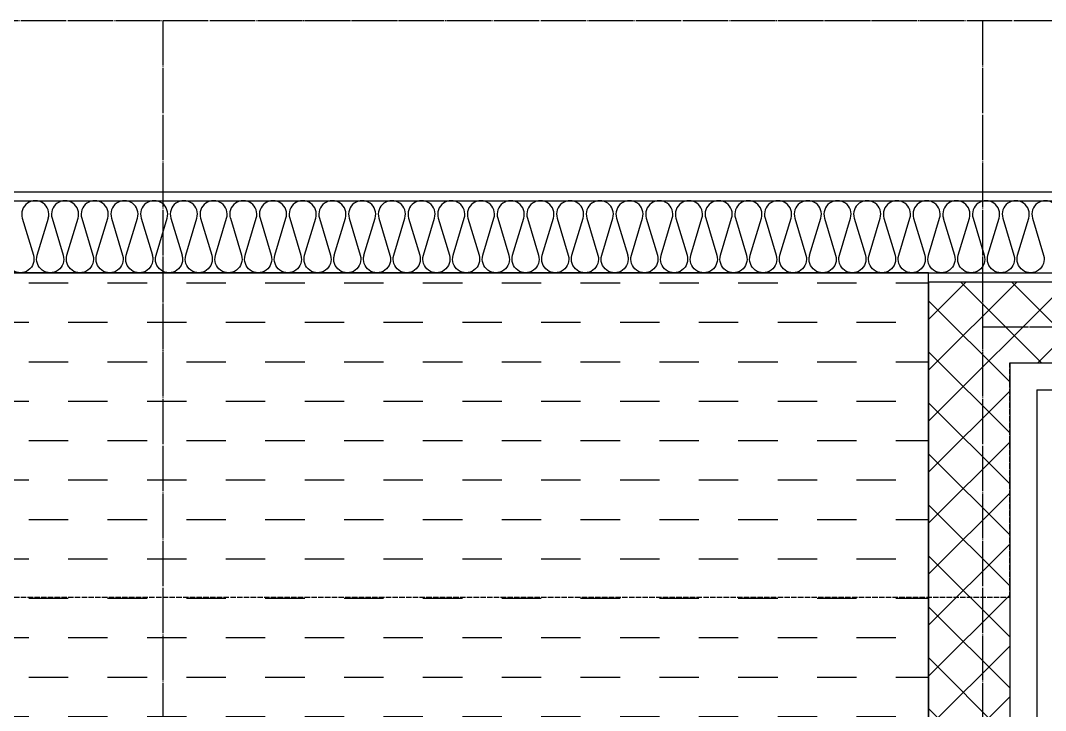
# Model space of a CAD drawing. Header units: millimetres. Extents: x 18456 to 179493, y -203649 to 469211.
# Drawn here: x 149031 to 150168, y 50210 to 50976 of the extents above; entities that cross this region are included whole.
import ezdxf

# ---------------------------------------------------------------- set-up
doc = ezdxf.new("R2010")
doc.units = ezdxf.units.MM
doc.linetypes.add('X-평면도(기본형)$0$CEN', pattern=[52.5, 50, -1, 0.5, -1])
doc.linetypes.add('X-평면도(기본형)$0$HID2', pattern=[7.5, 6, -1.5])
for name, color, linetype, true_color in [('X-평면도(기본형)$0$40HAT', 9, 'Continuous', 0x808080), ('X-평면도(기본형)$0$CEN', 1, 'X-평면도(기본형)$0$CEN', 0xff0000), ('X-평면도(기본형)$0$FIN', 9, 'Continuous', 0x808080), ('X-평면도(기본형)$0$INS', 9, 'Continuous', 0x808080), ('X-평면도(기본형)$0$INSUL', 9, 'Continuous', 0x808080), ('X-평면도(기본형)$0$UIS', 7, 'X-평면도(기본형)$0$HID2', 0x000000), ('X-평면도(기본형)$0$W1', 2, 'Continuous', 0xffff00), ('X-평면도(기본형)$0$W2', 3, 'Continuous', 0x00ff00), ('X-평면도(기본형)$0$설비OPEN', 9, 'Continuous', 0x808080)]:
    doc.layers.add(name, color=color, linetype=linetype, true_color=true_color)

# ---------------------------------------------------------------- blocks, each defined once
blk = doc.blocks.new('U49 (X-평면도(기본형)$0$ins-l)')
at = {"layer": 'X-평면도(기본형)$0$INSUL', "color": 8, "true_color": 0x808080}
for p, q in [((3087.1, 24.2), (3071.7, 75.8)), ((3107.7, 75.8), (3092.3, 24.2)), ((3128.3, 24.2), (3112.9, 75.8)), ((3148.9, 75.8), (3133.5, 24.2)), ((3169.6, 24.2), (3154.1, 75.8)), ((3190.2, 75.8), (3174.7, 24.2)), ((3210.8, 24.2), (3195.3, 75.8)), ((3231.4, 75.8), (3215.9, 24.2)), ((3252, 24.2), (3236.5, 75.8)), ((3272.6, 75.8), (3257.1, 24.2)), ((3293.2, 24.2), (3277.8, 75.8)), ((3313.8, 75.8), (3298.4, 24.2)), ((3334.4, 24.2), (3319, 75.8)), ((3355, 75.8), (3339.6, 24.2)), ((3375.7, 24.2), (3360.2, 75.8)), ((3396.3, 75.8), (3380.8, 24.2)), ((3416.9, 24.2), (3401.4, 75.8)), ((3437.5, 75.8), (3422, 24.2)), ((3458.1, 24.2), (3442.6, 75.8)), ((3478.7, 75.8), (3463.2, 24.2)), ((3499.3, 24.2), (3483.9, 75.8)), ((3519.9, 75.8), (3504.5, 24.2)), ((3540.5, 24.2), (3525.1, 75.8)), ((3561.1, 75.8), (3545.7, 24.2)), ((3581.8, 24.2), (3566.3, 75.8)), ((3602.4, 75.8), (3586.9, 24.2)), ((3623, 24.2), (3607.5, 75.8)), ((3643.6, 75.8), (3628.1, 24.2)), ((3664.2, 24.2), (3648.7, 75.8)), ((3684.8, 75.8), (3669.3, 24.2)), ((3705.4, 24.2), (3690, 75.8)), ((3726, 75.8), (3710.6, 24.2)), ((3746.6, 24.2), (3731.2, 75.8)), ((3767.2, 75.8), (3751.8, 24.2)), ((3787.9, 24.2), (3772.4, 75.8)), ((3808.5, 75.8), (3793, 24.2)), ((3829.1, 24.2), (3813.6, 75.8)), ((3849.7, 75.8), (3834.2, 24.2)), ((3870.3, 24.2), (3854.8, 75.8)), ((3890.9, 75.8), (3875.4, 24.2)), ((3911.5, 24.2), (3896.1, 75.8)), ((3932.1, 75.8), (3916.7, 24.2)), ((3952.7, 24.2), (3937.3, 75.8)), ((3973.3, 75.8), (3957.9, 24.2)), ((3993.9, 24.2), (3978.5, 75.8)), ((4014.6, 75.8), (3999.1, 24.2)), ((4035.2, 24.2), (4019.7, 75.8)), ((4055.8, 75.8), (4040.3, 24.2)), ((4076.4, 24.2), (4060.9, 75.8)), ((4097, 75.8), (4081.5, 24.2)), ((4117.6, 24.2), (4102.2, 75.8)), ((4138.2, 75.8), (4122.8, 24.2)), ((4158.8, 24.2), (4143.4, 75.8)), ((4179.4, 75.8), (4164, 24.2)), ((4200, 24.2), (4184.6, 75.8)), ((4220.7, 75.8), (4205.2, 24.2)), ((4241.3, 24.2), (4225.8, 75.8)), ((4261.9, 75.8), (4246.4, 24.2)), ((4282.5, 24.2), (4267, 75.8)), ((4303.1, 75.8), (4287.6, 24.2)), ((4323.7, 24.2), (4308.2, 75.8)), ((4344.3, 75.8), (4328.9, 24.2)), ((4364.9, 24.2), (4349.5, 75.8)), ((4385.5, 75.8), (4370.1, 24.2)), ((4406.1, 24.2), (4390.7, 75.8)), ((4426.8, 75.8), (4411.3, 24.2)), ((4447.4, 24.2), (4431.9, 75.8)), ((4468, 75.8), (4452.5, 24.2)), ((4488.6, 24.2), (4473.1, 75.8))]:
    blk.add_line(p, q, dxfattribs=at)
at = {"layer": 'X-평면도(기본형)$0$INSUL', "color": 8, "true_color": 0x808080, "extrusion": (0, 0, -1)}
for centre in [(-3089.7, 81.2), (-3130.9, 81.2), (-3172.1, 81.2), (-3213.4, 81.2), (-3254.6, 81.2), (-3295.8, 81.2), (-3337, 81.2), (-3378.2, 81.2), (-3419.4, 81.2), (-3460.7, 81.2), (-3501.9, 81.2), (-3543.1, 81.2), (-3584.3, 81.2), (-3625.5, 81.2), (-3666.8, 81.2), (-3708, 81.2), (-3749.2, 81.2), (-3790.4, 81.2), (-3831.6, 81.2), (-3872.9, 81.2), (-3914.1, 81.2), (-3955.3, 81.2), (-3996.5, 81.2), (-4037.7, 81.2), (-4079, 81.2), (-4120.2, 81.2), (-4161.4, 81.2), (-4202.6, 81.2), (-4243.8, 81.2), (-4285.1, 81.2), (-4326.3, 81.2), (-4367.5, 81.2), (-4408.7, 81.2), (-4449.9, 81.2), (-4491.2, 81.2)]:
    blk.add_arc(centre, 18.8, 343.3008, 196.6992, dxfattribs=at)
at = {"layer": 'X-평면도(기본형)$0$INSUL', "color": 8, "true_color": 0x808080}
for centre in [(3069.1, 18.8), (3110.3, 18.8), (3151.5, 18.8), (3192.7, 18.8), (3234, 18.8), (3275.2, 18.8), (3316.4, 18.8), (3357.6, 18.8), (3398.8, 18.8), (3440.1, 18.8), (3481.3, 18.8), (3522.5, 18.8), (3563.7, 18.8), (3604.9, 18.8), (3646.2, 18.8), (3687.4, 18.8), (3728.6, 18.8), (3769.8, 18.8), (3811, 18.8), (3852.3, 18.8), (3893.5, 18.8), (3934.7, 18.8), (3975.9, 18.8), (4017.1, 18.8), (4058.4, 18.8), (4099.6, 18.8), (4140.8, 18.8), (4182, 18.8), (4223.2, 18.8), (4264.5, 18.8), (4305.7, 18.8), (4346.9, 18.8), (4388.1, 18.8), (4429.3, 18.8), (4470.6, 18.8)]:
    blk.add_arc(centre, 18.8, 163.3008, 16.6992, dxfattribs=at)

msp = doc.modelspace()

# ---------------------------------------------------------------- hatches: boundary and pattern name
at = {"layer": 'X-평면도(기본형)$0$40HAT'}
h = msp.add_hatch(dxfattribs=at)
h.set_pattern_fill('H3', color=256, scale=40, style=0, pattern_type=2)
h.set_pattern_definition([(315, (-346622.983, -110113.196), (28.2842712, 28.2842712), []), (45, (-346622.983, -110113.196), (-28.2842712, 28.2842712), [])])
h.paths.add_polyline_path([(151658.6, 50596.1), (151658.6, 50686.1), (150038.6, 50686.1), (150038.6, 50186.1), (149138.6, 50186.1), (149138.6, 48816.1), (148418.6, 48816.1), (148418.6, 48706.1), (150018.6, 48706.1), (150018.6, 48206.1), (150228.6, 48206.1), (150228.6, 48416.1), (150128.6, 48416.1), (150128.6, 48816.1), (149228.6, 48816.1), (149228.6, 50096.1), (150128.6, 50096.1), (150128.6, 50596.1)], flags=0)
at = {"layer": 'X-평면도(기본형)$0$설비OPEN'}
h = msp.add_hatch(dxfattribs=at)
h.set_pattern_fill('DASH', color=256, scale=350, style=0, pattern_type=2)
h.set_pattern_definition([(0, (-78241.37, -94783.922), (43.75, 43.75), [43.75, -43.75])])
h.paths.add_polyline_path([(150038.6, 50186.1), (150038.6, 50696.1), (148408.6, 50696.1), (148408.6, 48816.1), (149138.6, 48816.1), (149138.6, 50186.1)], flags=0)

# ---------------------------------------------------------------- linework, layer by layer
at = {"layer": 'X-평면도(기본형)$0$CEN'}
for p, q in [((147718.6, 50976.1), (153748.6, 50976.1)), ((149188.6, 50976.1), (149188.6, 48626.1)), ((150098.6, 50976.1), (150098.6, 49996.1)), ((150098.6, 50636.1), (152008.6, 50636.1))]:
    msp.add_line(p, q, dxfattribs=at)
at = {"layer": 'X-평면도(기본형)$0$FIN'}
for q in [(151628.6, 50566.1), (150158.6, 50066.1)]:
    msp.add_line((150158.6, 50566.1), q, dxfattribs=at)
at = {"layer": 'X-평면도(기본형)$0$INS'}
for p, q in [((148328.6, 50776.1), (152738.6, 50776.1)), ((148408.6, 50696.1), (152623.6, 50696.1))]:
    msp.add_line(p, q, dxfattribs=at)
at = {"layer": 'X-평면도(기본형)$0$UIS'}
msp.add_lwpolyline([(148428.6, 46616.1), (148768.6, 46616.1), (148768.6, 50336.1), (150128.6, 50336.1), (150128.6, 50596.1), (151658.6, 50596.1), (151658.6, 50686.1), (151908.6, 50686.1), (151908.6, 50336.1), (152298.6, 50336.1), (152298.6, 49241.1), (155523.6, 49241.1), (155523.6, 45726.1)], dxfattribs=at)
at = {"layer": 'X-평면도(기본형)$0$W1'}
msp.add_line((148318.6, 50786.1), (152748.6, 50786.1), dxfattribs=at)
at = {"layer": 'X-평면도(기본형)$0$W2'}
for p, q in [((150038.6, 50686.1), (151658.6, 50686.1)), ((150038.6, 50686.1), (150038.6, 50186.1)), ((150128.6, 50596.1), (151658.6, 50596.1)), ((150128.6, 50596.1), (150128.6, 50096.1))]:
    msp.add_line(p, q, dxfattribs=at)
at = {"layer": 'X-평면도(기본형)$0$설비OPEN'}
msp.add_lwpolyline([(150038.6, 50186.1), (150038.6, 50696.1), (148408.6, 50696.1), (148408.6, 48816.1), (149138.6, 48816.1), (149138.6, 50186.1)], close=True, dxfattribs=at)

# ---------------------------------------------------------------- block references
at = {"layer": 'X-평면도(기본형)$0$INSUL', "xscale": 0.7999999999999998, "yscale": 0.7999999999999998, "zscale": 0.7999999999999998, "rotation": 180}
msp.add_blockref('U49 (X-평면도(기본형)$0$ins-l)', (152623.6, 50776.1), dxfattribs=at)

doc.saveas('drawing.dxf')
